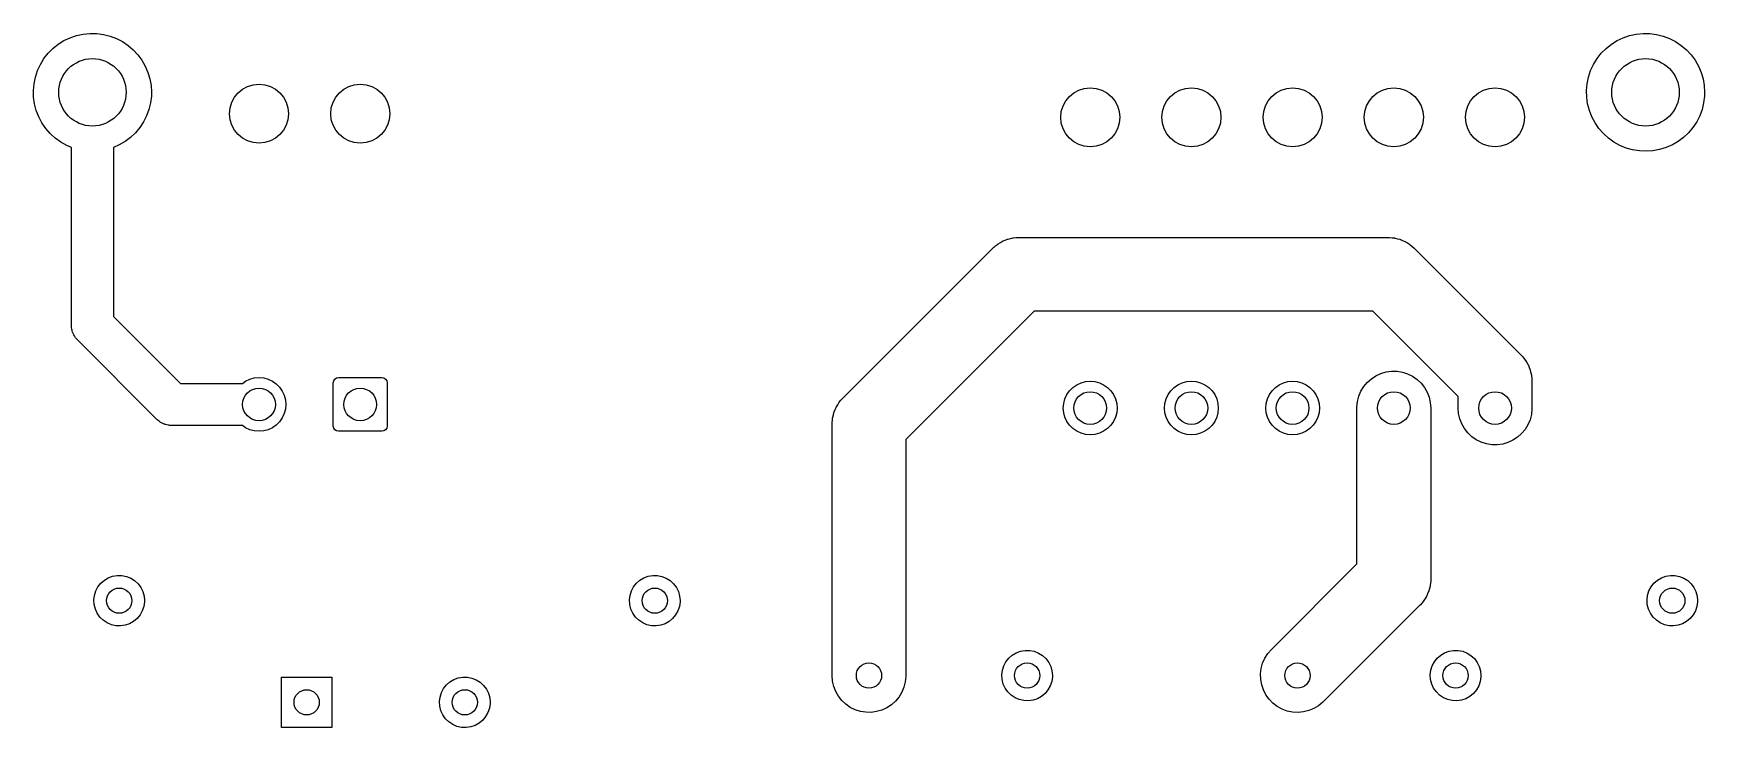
# Model space of a CAD drawing. Extents: x 38 to 260, y -144 to -47.
# Drawn here: x 37.8 to 117.1, y -79.7 to -46.7 of the extents above; entities that cross this region are included whole.
import ezdxf

# ---------------------------------------------------------------- set-up
doc = ezdxf.new("R2010")
doc.units = 0
doc.layers.add('BLACK', color=7, linetype='CONTINUOUS')

msp = doc.modelspace()

# ---------------------------------------------------------------- linework, layer by layer
at = {"layer": 'BLACK', "linetype": 'CONTINUOUS'}
for p, q in [((40.202, -46.7645), (40.5227, -46.7325)), ((40.5227, -46.7325), (40.8451, -46.7375)), ((40.8451, -46.7375), (41.1647, -46.7796)), ((113.862, -46.7645), (114.183, -46.7325)), ((114.183, -46.7325), (114.505, -46.7375)), ((114.505, -46.7375), (114.825, -46.7796)), ((38.5397, -47.6783), (38.7664, -47.4492)), ((38.7664, -47.4492), (39.018, -47.2476)), ((39.018, -47.2476), (39.2911, -47.0763)), ((39.2911, -47.0763), (39.582, -46.9376)), ((39.582, -46.9376), (39.887, -46.8331)), ((39.887, -46.8331), (40.202, -46.7645)), ((41.1647, -46.7796), (41.4773, -46.8581)), ((41.4773, -46.8581), (41.7789, -46.9721)), ((41.7789, -46.9721), (42.0653, -47.1199)), ((42.0653, -47.1199), (42.3329, -47.2997)), ((42.3329, -47.2997), (42.578, -47.5091)), ((42.578, -47.5091), (42.7974, -47.7452)), ((112.2, -47.6783), (112.426, -47.4492)), ((112.426, -47.4492), (112.678, -47.2476)), ((112.678, -47.2476), (112.951, -47.0763)), ((112.951, -47.0763), (113.242, -46.9376)), ((113.242, -46.9376), (113.547, -46.8331)), ((113.547, -46.8331), (113.862, -46.7645)), ((114.825, -46.7796), (115.137, -46.8581)), ((115.137, -46.8581), (115.439, -46.9721)), ((115.439, -46.9721), (115.725, -47.1199)), ((115.725, -47.1199), (115.993, -47.2997)), ((115.993, -47.2997), (116.238, -47.5091)), ((116.238, -47.5091), (116.457, -47.7452)), ((38.0366, -48.4993), (38.1724, -48.2069)), ((38.1724, -48.2069), (38.3408, -47.932)), ((38.3408, -47.932), (38.5397, -47.6783)), ((42.7974, -47.7452), (42.9883, -48.005)), ((42.9883, -48.005), (43.148, -48.285)), ((43.148, -48.285), (43.2745, -48.5815)), ((111.697, -48.4993), (111.832, -48.2069)), ((111.832, -48.2069), (112.001, -47.932)), ((112.001, -47.932), (112.2, -47.6783)), ((116.457, -47.7452), (116.648, -48.005)), ((116.648, -48.005), (116.808, -48.285)), ((116.808, -48.285), (116.934, -48.5815)), ((37.8414, -49.442), (37.87, -49.121)), ((37.87, -49.121), (37.9354, -48.8053)), ((37.9354, -48.8053), (38.0366, -48.4993)), ((43.2745, -48.5815), (43.366, -48.8906)), ((43.366, -48.8906), (43.4214, -49.2082)), ((111.501, -49.442), (111.53, -49.121)), ((111.53, -49.121), (111.595, -48.8053)), ((111.595, -48.8053), (111.697, -48.4993)), ((116.934, -48.5815), (117.026, -48.8906)), ((117.026, -48.8906), (117.081, -49.2082)), ((37.8498, -49.7643), (37.8414, -49.442)), ((37.8952, -50.0834), (37.8498, -49.7643)), ((43.4345, -49.7058), (43.3957, -50.0258)), ((43.4214, -49.2082), (43.44, -49.53)), ((43.44, -49.53), (43.4345, -49.7058)), ((111.51, -49.7643), (111.501, -49.442)), ((111.555, -50.0834), (111.51, -49.7643)), ((117.094, -49.7058), (117.056, -50.0258)), ((117.081, -49.2082), (117.1, -49.53)), ((117.1, -49.53), (117.094, -49.7058)), ((37.977, -50.3952), (37.8952, -50.0834)), ((38.0941, -50.6956), (37.977, -50.3952)), ((38.245, -50.9805), (38.0941, -50.6956)), ((43.2097, -50.642), (43.0649, -50.93)), ((43.3205, -50.3393), (43.2097, -50.642)), ((43.3957, -50.0258), (43.3205, -50.3393)), ((111.637, -50.3952), (111.555, -50.0834)), ((111.754, -50.6956), (111.637, -50.3952)), ((111.905, -50.9805), (111.754, -50.6956)), ((116.87, -50.642), (116.725, -50.93)), ((116.98, -50.3393), (116.87, -50.642)), ((117.056, -50.0258), (116.98, -50.3393)), ((38.4276, -51.2461), (38.245, -50.9805)), ((38.6395, -51.4891), (38.4276, -51.2461)), ((38.8779, -51.706), (38.6395, -51.4891)), ((42.6811, -51.4467), (42.4473, -51.6686)), ((42.8879, -51.1994), (42.6811, -51.4467)), ((43.0649, -50.93), (42.8879, -51.1994)), ((112.088, -51.2461), (111.905, -50.9805)), ((112.299, -51.4891), (112.088, -51.2461)), ((112.538, -51.706), (112.299, -51.4891)), ((116.341, -51.4467), (116.107, -51.6686)), ((116.548, -51.1994), (116.341, -51.4467)), ((116.725, -50.93), (116.548, -51.1994)), ((39.1397, -51.8941), (38.8779, -51.706)), ((39.4214, -52.0509), (39.1397, -51.8941)), ((39.64, -52.1415), (39.4214, -52.0509)), ((39.64, -60.579), (39.64, -52.1415)), ((41.9112, -52.0248), (41.64, -52.1439)), ((41.64, -52.1439), (41.64, -60.1648)), ((42.1895, -51.8622), (41.9112, -52.0248)), ((42.4473, -51.6686), (42.1895, -51.8622)), ((112.8, -51.8941), (112.538, -51.706)), ((113.081, -52.0509), (112.8, -51.8941)), ((113.379, -52.1743), (113.081, -52.0509)), ((113.689, -52.2626), (113.379, -52.1743)), ((114.007, -52.3147), (113.689, -52.2626)), ((114.651, -52.3079), (114.329, -52.3298)), ((114.968, -52.2492), (114.651, -52.3079)), ((115.276, -52.1544), (114.968, -52.2492)), ((115.571, -52.0248), (115.276, -52.1544)), ((115.849, -51.8622), (115.571, -52.0248)), ((116.107, -51.6686), (115.849, -51.8622)), ((114.329, -52.3298), (114.007, -52.3147)), ((76.2326, -64.0406), (83.3446, -56.9286)), ((83.3446, -56.9286), (83.3774, -56.8966)), ((83.3774, -56.8966), (83.3892, -56.8869)), ((83.3892, -56.8869), (83.3997, -56.8758)), ((83.3997, -56.8758), (83.4896, -56.8049)), ((83.4896, -56.8049), (83.5782, -56.7325)), ((83.5782, -56.7325), (83.5914, -56.7247)), ((83.5914, -56.7247), (83.6034, -56.7152)), ((83.6034, -56.7152), (83.7028, -56.6584)), ((83.7028, -56.6584), (83.8012, -56.5999)), ((83.8012, -56.5999), (83.8153, -56.5941)), ((83.8153, -56.5941), (83.8286, -56.5865)), ((83.8286, -56.5865), (83.9353, -56.545)), ((83.9353, -56.545), (84.0412, -56.5017)), ((84.0412, -56.5017), (84.0561, -56.498)), ((84.0561, -56.498), (84.0703, -56.4925)), ((84.0703, -56.4925), (84.182, -56.4672)), ((84.182, -56.4672), (84.2932, -56.44)), ((84.2932, -56.44), (84.3084, -56.4386)), ((84.3084, -56.4386), (84.3233, -56.4352)), ((84.3233, -56.4352), (84.4375, -56.4267)), ((84.4375, -56.4267), (84.5515, -56.4163)), ((84.5515, -56.4163), (84.5667, -56.4171)), ((84.5667, -56.4171), (84.582, -56.416)), ((84.582, -56.416), (102.087, -56.416)), ((102.087, -56.416), (102.133, -56.4166)), ((102.133, -56.4166), (102.148, -56.4181)), ((102.148, -56.4181), (102.163, -56.4177)), ((102.163, -56.4177), (102.277, -56.4311)), ((102.277, -56.4311), (102.391, -56.4426)), ((102.391, -56.4426), (102.406, -56.4464)), ((102.406, -56.4464), (102.421, -56.4482)), ((102.421, -56.4482), (102.531, -56.4783)), ((102.531, -56.4783), (102.642, -56.5064)), ((102.642, -56.5064), (102.656, -56.5124)), ((102.656, -56.5124), (102.671, -56.5164)), ((102.671, -56.5164), (102.776, -56.5625)), ((102.776, -56.5625), (102.881, -56.6067)), ((102.881, -56.6067), (102.895, -56.6147)), ((102.895, -56.6147), (102.909, -56.6208)), ((102.909, -56.6208), (103.005, -56.6819)), ((103.005, -56.6819), (103.103, -56.7413)), ((103.103, -56.7413), (103.115, -56.7511)), ((103.115, -56.7511), (103.128, -56.7593)), ((103.128, -56.7593), (103.215, -56.834)), ((103.215, -56.834), (103.303, -56.9072)), ((103.303, -56.9072), (103.313, -56.9186)), ((103.313, -56.9186), (103.324, -56.9286)), ((103.324, -56.9286), (108.399, -62.0036)), ((41.64, -60.1648), (44.8212, -63.346)), ((85.3069, -59.916), (79.22, -66.0029)), ((101.362, -59.916), (85.3069, -59.916)), ((105.412, -63.9659), (101.362, -59.916)), ((39.6437, -60.6155), (39.64, -60.579)), ((39.6427, -60.6522), (39.6437, -60.6155)), ((39.6539, -60.7158), (39.6427, -60.6522)), ((39.6604, -60.7801), (39.6539, -60.7158)), ((39.6714, -60.8151), (39.6604, -60.7801)), ((39.6778, -60.8513), (39.6714, -60.8151)), ((39.7016, -60.9113), (39.6778, -60.8513)), ((39.7209, -60.9729), (39.7016, -60.9113)), ((39.7387, -61.0051), (39.7209, -60.9729)), ((39.7522, -61.0392), (39.7387, -61.0051)), ((39.7875, -61.0932), (39.7522, -61.0392)), ((39.8189, -61.1497), (39.7875, -61.0932)), ((39.8427, -61.1776), (39.8189, -61.1497)), ((39.8629, -61.2083), (39.8427, -61.1776)), ((39.9329, -61.2861), (39.8629, -61.2083)), ((43.6999, -65.0531), (39.9329, -61.2861)), ((108.399, -62.0036), (108.431, -62.0364)), ((108.431, -62.0364), (108.441, -62.0482)), ((108.441, -62.0482), (108.452, -62.0587)), ((108.452, -62.0587), (108.523, -62.1486)), ((108.523, -62.1486), (108.596, -62.2372)), ((108.596, -62.2372), (108.603, -62.2504)), ((108.603, -62.2504), (108.613, -62.2624)), ((108.613, -62.2624), (108.67, -62.3618)), ((108.67, -62.3618), (108.728, -62.4602)), ((108.728, -62.4602), (108.734, -62.4743)), ((108.734, -62.4743), (108.742, -62.4876)), ((108.742, -62.4876), (108.783, -62.5943)), ((108.783, -62.5943), (108.826, -62.7002)), ((44.8212, -63.346), (47.7537, -63.346)), ((47.7537, -63.346), (47.9025, -63.2418)), ((47.9025, -63.2418), (48.1039, -63.1479)), ((48.1039, -63.1479), (48.3186, -63.0904)), ((48.3186, -63.0904), (48.54, -63.071)), ((48.54, -63.071), (48.7614, -63.0904)), ((48.7614, -63.0904), (48.9761, -63.1479)), ((48.9761, -63.1479), (49.1775, -63.2418)), ((49.1775, -63.2418), (49.3596, -63.3693)), ((49.3596, -63.3693), (49.5167, -63.5264)), ((52.065, -63.321), (52.084, -63.2253)), ((52.065, -65.371), (52.065, -63.321)), ((52.084, -63.2253), (52.1382, -63.1442)), ((52.1382, -63.1442), (52.2193, -63.09)), ((52.2193, -63.09), (52.315, -63.071)), ((52.315, -63.071), (54.365, -63.071)), ((54.365, -63.071), (54.4607, -63.09)), ((54.4607, -63.09), (54.5418, -63.1442)), ((54.5418, -63.1442), (54.596, -63.2253)), ((54.596, -63.2253), (54.615, -63.321)), ((54.615, -63.321), (54.615, -65.371)), ((87.3245, -63.4118), (87.5259, -63.3179)), ((87.5259, -63.3179), (87.7406, -63.2604)), ((87.7406, -63.2604), (87.962, -63.241)), ((87.962, -63.241), (88.1834, -63.2604)), ((88.1834, -63.2604), (88.3981, -63.3179)), ((88.3981, -63.3179), (88.5995, -63.4118)), ((92.1245, -63.4118), (92.3259, -63.3179)), ((92.3259, -63.3179), (92.5406, -63.2604)), ((92.5406, -63.2604), (92.762, -63.241)), ((92.762, -63.241), (92.9834, -63.2604)), ((92.9834, -63.2604), (93.1981, -63.3179)), ((93.1981, -63.3179), (93.3995, -63.4118)), ((96.9245, -63.4118), (97.1259, -63.3179)), ((97.1259, -63.3179), (97.3406, -63.2604)), ((97.3406, -63.2604), (97.562, -63.241)), ((97.562, -63.241), (97.7834, -63.2604)), ((97.7834, -63.2604), (97.9981, -63.3179)), ((97.9981, -63.3179), (98.1995, -63.4118)), ((100.937, -63.4998), (101.103, -63.3003)), ((101.103, -63.3003), (101.297, -63.1276)), ((101.297, -63.1276), (101.514, -62.9854)), ((101.514, -62.9854), (101.749, -62.8768)), ((101.749, -62.8768), (101.998, -62.8042)), ((101.998, -62.8042), (102.255, -62.7693)), ((102.255, -62.7693), (102.515, -62.7727)), ((102.515, -62.7727), (102.771, -62.8144)), ((102.771, -62.8144), (103.018, -62.8934)), ((103.018, -62.8934), (103.25, -63.0081)), ((103.25, -63.0081), (103.463, -63.156)), ((103.463, -63.156), (103.652, -63.3337)), ((103.652, -63.3337), (103.813, -63.5374)), ((108.826, -62.7002), (108.83, -62.7151)), ((108.83, -62.7151), (108.836, -62.7293)), ((108.836, -62.7293), (108.861, -62.841)), ((108.861, -62.841), (108.888, -62.9522)), ((108.888, -62.9522), (108.889, -62.9674)), ((108.889, -62.9674), (108.893, -62.9823)), ((108.893, -62.9823), (108.901, -63.0965)), ((108.901, -63.0965), (108.912, -63.2105)), ((108.912, -63.2105), (108.911, -63.2257)), ((108.911, -63.2257), (108.912, -63.241)), ((108.912, -63.241), (108.912, -64.516)), ((49.5167, -63.5264), (49.6442, -63.7085)), ((49.6442, -63.7085), (49.7381, -63.9099)), ((49.7381, -63.9099), (49.7956, -64.1246)), ((49.7956, -64.1246), (49.815, -64.346)), ((76.0633, -64.2371), (76.138, -64.1504)), ((76.138, -64.1504), (76.2112, -64.0623)), ((76.2112, -64.0623), (76.2226, -64.0522)), ((76.2226, -64.0522), (76.2326, -64.0406)), ((86.7064, -64.2946), (86.7639, -64.0799)), ((86.7639, -64.0799), (86.8578, -63.8785)), ((86.8578, -63.8785), (86.9853, -63.6964)), ((86.9853, -63.6964), (87.1424, -63.5393)), ((87.1424, -63.5393), (87.3245, -63.4118)), ((88.5995, -63.4118), (88.7816, -63.5393)), ((88.7816, -63.5393), (88.9387, -63.6964)), ((88.9387, -63.6964), (89.0662, -63.8785)), ((89.0662, -63.8785), (89.1601, -64.0799)), ((89.1601, -64.0799), (89.2176, -64.2946)), ((91.5064, -64.2946), (91.5639, -64.0799)), ((91.5639, -64.0799), (91.6578, -63.8785)), ((91.6578, -63.8785), (91.7853, -63.6964)), ((91.7853, -63.6964), (91.9424, -63.5393)), ((91.9424, -63.5393), (92.1245, -63.4118)), ((93.3995, -63.4118), (93.5816, -63.5393)), ((93.5816, -63.5393), (93.7387, -63.6964)), ((93.7387, -63.6964), (93.8662, -63.8785)), ((93.8662, -63.8785), (93.9601, -64.0799)), ((93.9601, -64.0799), (94.0176, -64.2946)), ((96.3064, -64.2946), (96.3639, -64.0799)), ((96.3639, -64.0799), (96.4578, -63.8785)), ((96.4578, -63.8785), (96.5853, -63.6964)), ((96.5853, -63.6964), (96.7424, -63.5393)), ((96.7424, -63.5393), (96.9245, -63.4118)), ((98.1995, -63.4118), (98.3816, -63.5393)), ((98.3816, -63.5393), (98.5387, -63.6964)), ((98.5387, -63.6964), (98.6662, -63.8785)), ((98.6662, -63.8785), (98.7601, -64.0799)), ((98.7601, -64.0799), (98.8176, -64.2946)), ((100.639, -64.2121), (100.702, -63.9607)), ((100.702, -63.9607), (100.803, -63.7215)), ((100.803, -63.7215), (100.937, -63.4998)), ((103.813, -63.5374), (103.942, -63.7626)), ((103.942, -63.7626), (104.036, -64.0044)), ((104.036, -64.0044), (104.093, -64.2573)), ((105.412, -64.516), (105.412, -63.9659)), ((49.6442, -64.9835), (49.5167, -65.1656)), ((49.7381, -64.7821), (49.6442, -64.9835)), ((49.7956, -64.5674), (49.7381, -64.7821)), ((49.815, -64.346), (49.7956, -64.5674)), ((75.7351, -65.088), (75.7466, -64.9741)), ((75.7466, -64.9741), (75.7504, -64.9593)), ((75.7504, -64.9593), (75.7522, -64.9441)), ((75.7522, -64.9441), (75.7823, -64.8336)), ((75.7823, -64.8336), (75.8104, -64.7227)), ((75.8104, -64.7227), (75.8164, -64.7086)), ((75.8164, -64.7086), (75.8204, -64.6938)), ((75.8204, -64.6938), (75.8665, -64.5891)), ((75.8665, -64.5891), (75.9107, -64.4835)), ((75.9107, -64.4835), (75.9187, -64.4704)), ((75.9187, -64.4704), (75.9248, -64.4564)), ((75.9248, -64.4564), (75.9859, -64.3596)), ((75.9859, -64.3596), (76.0453, -64.2618)), ((76.0453, -64.2618), (76.0551, -64.25)), ((76.0551, -64.25), (76.0633, -64.2371)), ((86.687, -64.516), (86.7064, -64.2946)), ((86.7064, -64.7374), (86.687, -64.516)), ((86.7639, -64.9521), (86.7064, -64.7374)), ((86.8578, -65.1535), (86.7639, -64.9521)), ((89.1601, -64.9521), (89.0662, -65.1535)), ((89.2176, -64.7374), (89.1601, -64.9521)), ((89.2176, -64.2946), (89.237, -64.516)), ((89.237, -64.516), (89.2176, -64.7374)), ((91.487, -64.516), (91.5064, -64.2946)), ((91.5064, -64.7374), (91.487, -64.516)), ((91.5639, -64.9521), (91.5064, -64.7374)), ((91.6578, -65.1535), (91.5639, -64.9521)), ((93.9601, -64.9521), (93.8662, -65.1535)), ((94.0176, -64.7374), (93.9601, -64.9521)), ((94.0176, -64.2946), (94.037, -64.516)), ((94.037, -64.516), (94.0176, -64.7374)), ((96.287, -64.516), (96.3064, -64.2946)), ((96.3064, -64.7374), (96.287, -64.516)), ((96.3639, -64.9521), (96.3064, -64.7374)), ((96.4578, -65.1535), (96.3639, -64.9521)), ((98.7601, -64.9521), (98.6662, -65.1535)), ((98.8176, -64.7374), (98.7601, -64.9521)), ((98.8176, -64.2946), (98.837, -64.516)), ((98.837, -64.516), (98.8176, -64.7374)), ((100.612, -64.516), (100.613, -64.4702)), ((100.612, -71.9191), (100.612, -64.516)), ((100.613, -64.4702), (100.639, -64.2121)), ((104.093, -64.2573), (104.112, -64.516)), ((104.112, -64.516), (104.112, -72.644)), ((105.431, -64.7747), (105.412, -64.516)), ((105.488, -65.0276), (105.431, -64.7747)), ((108.885, -64.8199), (108.822, -65.0713)), ((108.911, -64.5618), (108.885, -64.8199)), ((108.912, -64.516), (108.911, -64.5618)), ((43.7283, -65.0763), (43.6999, -65.0531)), ((43.7536, -65.103), (43.7283, -65.0763)), ((43.8065, -65.14), (43.7536, -65.103)), ((43.8565, -65.1808), (43.8065, -65.14)), ((43.8891, -65.1979), (43.8565, -65.1808)), ((43.9191, -65.2189), (43.8891, -65.1979)), ((43.9784, -65.2446), (43.9191, -65.2189)), ((44.0356, -65.2745), (43.9784, -65.2446)), ((44.0709, -65.2846), (44.0356, -65.2745)), ((44.1046, -65.2992), (44.0709, -65.2846)), ((44.1679, -65.3124), (44.1046, -65.2992)), ((44.2299, -65.3302), (44.1679, -65.3124)), ((44.2665, -65.333), (44.2299, -65.3302)), ((44.3025, -65.3405), (44.2665, -65.333)), ((44.407, -65.346), (44.3025, -65.3405)), ((47.7537, -65.346), (44.407, -65.346)), ((47.9025, -65.4502), (47.7537, -65.346)), ((48.1039, -65.5441), (47.9025, -65.4502)), ((48.3186, -65.6016), (48.1039, -65.5441)), ((48.54, -65.621), (48.3186, -65.6016)), ((48.7614, -65.6016), (48.54, -65.621)), ((48.9761, -65.5441), (48.7614, -65.6016)), ((49.1775, -65.4502), (48.9761, -65.5441)), ((49.3596, -65.3227), (49.1775, -65.4502)), ((49.5167, -65.1656), (49.3596, -65.3227)), ((52.084, -65.4667), (52.065, -65.371)), ((52.1382, -65.5478), (52.084, -65.4667)), ((52.2193, -65.602), (52.1382, -65.5478)), ((52.315, -65.621), (52.2193, -65.602)), ((54.365, -65.621), (52.315, -65.621)), ((54.4607, -65.602), (54.365, -65.621)), ((54.5418, -65.5478), (54.4607, -65.602)), ((54.596, -65.4667), (54.5418, -65.5478)), ((54.615, -65.371), (54.596, -65.4667)), ((75.72, -65.278), (75.7206, -65.2322)), ((75.72, -77.216), (75.72, -65.278)), ((75.7206, -65.2322), (75.7221, -65.217)), ((75.7217, -65.2017), (75.7351, -65.088)), ((75.7221, -65.217), (75.7217, -65.2017)), ((86.9853, -65.3356), (86.8578, -65.1535)), ((87.1424, -65.4927), (86.9853, -65.3356)), ((87.3245, -65.6202), (87.1424, -65.4927)), ((87.5259, -65.7141), (87.3245, -65.6202)), ((87.7406, -65.7716), (87.5259, -65.7141)), ((87.962, -65.791), (87.7406, -65.7716)), ((88.1834, -65.7716), (87.962, -65.791)), ((88.3981, -65.7141), (88.1834, -65.7716)), ((88.5995, -65.6202), (88.3981, -65.7141)), ((88.7816, -65.4927), (88.5995, -65.6202)), ((88.9387, -65.3356), (88.7816, -65.4927)), ((89.0662, -65.1535), (88.9387, -65.3356)), ((91.7853, -65.3356), (91.6578, -65.1535)), ((91.9424, -65.4927), (91.7853, -65.3356)), ((92.1245, -65.6202), (91.9424, -65.4927)), ((92.3259, -65.7141), (92.1245, -65.6202)), ((92.5406, -65.7716), (92.3259, -65.7141)), ((92.762, -65.791), (92.5406, -65.7716)), ((92.9834, -65.7716), (92.762, -65.791)), ((93.1981, -65.7141), (92.9834, -65.7716)), ((93.3995, -65.6202), (93.1981, -65.7141)), ((93.5816, -65.4927), (93.3995, -65.6202)), ((93.7387, -65.3356), (93.5816, -65.4927)), ((93.8662, -65.1535), (93.7387, -65.3356)), ((96.5853, -65.3356), (96.4578, -65.1535)), ((96.7424, -65.4927), (96.5853, -65.3356)), ((96.9245, -65.6202), (96.7424, -65.4927)), ((97.1259, -65.7141), (96.9245, -65.6202)), ((97.3406, -65.7716), (97.1259, -65.7141)), ((97.562, -65.791), (97.3406, -65.7716)), ((97.7834, -65.7716), (97.562, -65.791)), ((97.9981, -65.7141), (97.7834, -65.7716)), ((98.1995, -65.6202), (97.9981, -65.7141)), ((98.3816, -65.4927), (98.1995, -65.6202)), ((98.5387, -65.3356), (98.3816, -65.4927)), ((98.6662, -65.1535), (98.5387, -65.3356)), ((105.582, -65.2694), (105.488, -65.0276)), ((105.711, -65.4946), (105.582, -65.2694)), ((105.872, -65.6983), (105.711, -65.4946)), ((106.061, -65.876), (105.872, -65.6983)), ((108.421, -65.7317), (108.227, -65.9044)), ((108.587, -65.5322), (108.421, -65.7317)), ((108.721, -65.3105), (108.587, -65.5322)), ((108.822, -65.0713), (108.721, -65.3105)), ((79.22, -66.0029), (79.22, -77.216)), ((106.274, -66.0239), (106.061, -65.876)), ((106.506, -66.1386), (106.274, -66.0239)), ((106.753, -66.2176), (106.506, -66.1386)), ((107.009, -66.2593), (106.753, -66.2176)), ((107.269, -66.2627), (107.009, -66.2593)), ((107.526, -66.2278), (107.269, -66.2627)), ((107.775, -66.1552), (107.526, -66.2278)), ((108.01, -66.0466), (107.775, -66.1552)), ((108.227, -65.9044), (108.01, -66.0466)), ((96.5526, -75.9786), (100.612, -71.9191)), ((40.9036, -73.0064), (41.0396, -72.834)), ((41.0396, -72.834), (41.2047, -72.6892)), ((41.2047, -72.6892), (41.3934, -72.5769)), ((41.3934, -72.5769), (41.5994, -72.5009)), ((41.5994, -72.5009), (41.8158, -72.4637)), ((41.8158, -72.4637), (42.0354, -72.4666)), ((42.0354, -72.4666), (42.2508, -72.5094)), ((42.2508, -72.5094), (42.4548, -72.5908)), ((42.4548, -72.5908), (42.6405, -72.708)), ((42.6405, -72.708), (42.8018, -72.857)), ((42.8018, -72.857), (42.9332, -73.033)), ((66.3036, -73.0064), (66.4396, -72.834)), ((66.4396, -72.834), (66.6047, -72.6892)), ((66.6047, -72.6892), (66.7934, -72.5769)), ((66.7934, -72.5769), (66.9994, -72.5009)), ((66.9994, -72.5009), (67.2158, -72.4637)), ((67.2158, -72.4637), (67.4354, -72.4666)), ((67.4354, -72.4666), (67.6508, -72.5094)), ((67.6508, -72.5094), (67.8548, -72.5908)), ((67.8548, -72.5908), (68.0405, -72.708)), ((68.0405, -72.708), (68.2018, -72.857)), ((68.2018, -72.857), (68.3332, -73.033)), ((104.097, -72.834), (104.085, -72.9479)), ((104.11, -72.7203), (104.097, -72.834)), ((104.111, -72.6898), (104.11, -72.705)), ((104.11, -72.705), (104.11, -72.7203)), ((104.112, -72.644), (104.111, -72.6898)), ((114.564, -73.0064), (114.7, -72.834)), ((114.7, -72.834), (114.865, -72.6892)), ((114.865, -72.6892), (115.053, -72.5769)), ((115.053, -72.5769), (115.259, -72.5009)), ((115.259, -72.5009), (115.476, -72.4637)), ((115.476, -72.4637), (115.695, -72.4666)), ((115.695, -72.4666), (115.911, -72.5094)), ((115.911, -72.5094), (116.115, -72.5908)), ((116.115, -72.5908), (116.301, -72.708)), ((116.301, -72.708), (116.462, -72.857)), ((116.462, -72.857), (116.593, -73.033)), ((40.7104, -73.6286), (40.7362, -73.4105)), ((40.7248, -73.8477), (40.7104, -73.6286)), ((40.7362, -73.4105), (40.8013, -73.2008)), ((40.8013, -73.2008), (40.9036, -73.0064)), ((42.9332, -73.033), (43.0303, -73.23)), ((43.0303, -73.23), (43.0899, -73.4413)), ((43.0899, -73.4413), (43.11, -73.66)), ((43.11, -73.66), (43.1084, -73.7228)), ((66.1104, -73.6286), (66.1362, -73.4105)), ((66.1248, -73.8477), (66.1104, -73.6286)), ((66.1362, -73.4105), (66.2013, -73.2008)), ((66.2013, -73.2008), (66.3036, -73.0064)), ((68.3332, -73.033), (68.4303, -73.23)), ((68.4303, -73.23), (68.4899, -73.4413)), ((68.4899, -73.4413), (68.51, -73.66)), ((68.51, -73.66), (68.5084, -73.7228)), ((103.769, -73.6849), (103.694, -73.7717)), ((103.777, -73.672), (103.769, -73.6849)), ((103.787, -73.6602), (103.777, -73.672)), ((103.846, -73.5624), (103.787, -73.6602)), ((103.907, -73.4656), (103.846, -73.5624)), ((103.913, -73.4516), (103.907, -73.4656)), ((103.921, -73.4385), (103.913, -73.4516)), ((103.966, -73.3329), (103.921, -73.4385)), ((104.012, -73.2282), (103.966, -73.3329)), ((104.016, -73.2134), (104.012, -73.2282)), ((104.022, -73.1993), (104.016, -73.2134)), ((104.05, -73.0883), (104.022, -73.1993)), ((104.08, -72.9779), (104.05, -73.0883)), ((104.082, -72.9627), (104.08, -72.9779)), ((104.085, -72.9479), (104.082, -72.9627)), ((114.37, -73.6286), (114.396, -73.4105)), ((114.385, -73.8477), (114.37, -73.6286)), ((114.396, -73.4105), (114.461, -73.2008)), ((114.461, -73.2008), (114.564, -73.0064)), ((116.593, -73.033), (116.69, -73.23)), ((116.69, -73.23), (116.75, -73.4413)), ((116.75, -73.4413), (116.77, -73.66)), ((116.77, -73.66), (116.768, -73.7228)), ((40.7788, -74.0606), (40.7248, -73.8477)), ((40.8708, -74.26), (40.7788, -74.0606)), ((40.9975, -74.4393), (40.8708, -74.26)), ((41.1548, -74.5926), (40.9975, -74.4393)), ((42.899, -74.3397), (42.7585, -74.5085)), ((43.0063, -74.1481), (42.899, -74.3397)), ((43.0768, -73.9401), (43.0063, -74.1481)), ((43.1084, -73.7228), (43.0768, -73.9401)), ((66.1788, -74.0606), (66.1248, -73.8477)), ((66.2708, -74.26), (66.1788, -74.0606)), ((66.3975, -74.4393), (66.2708, -74.26)), ((66.5548, -74.5926), (66.3975, -74.4393)), ((68.299, -74.3397), (68.1585, -74.5085)), ((68.4063, -74.1481), (68.299, -74.3397)), ((68.4768, -73.9401), (68.4063, -74.1481)), ((68.5084, -73.7228), (68.4768, -73.9401)), ((103.599, -73.8814), (99.0274, -78.4534)), ((103.609, -73.8698), (103.599, -73.8814)), ((103.621, -73.8597), (103.609, -73.8698)), ((103.694, -73.7717), (103.621, -73.8597)), ((114.439, -74.0606), (114.385, -73.8477)), ((114.531, -74.26), (114.439, -74.0606)), ((114.658, -74.4393), (114.531, -74.26)), ((114.815, -74.5926), (114.658, -74.4393)), ((116.559, -74.3397), (116.419, -74.5085)), ((116.666, -74.1481), (116.559, -74.3397)), ((116.737, -73.9401), (116.666, -74.1481)), ((116.768, -73.7228), (116.737, -73.9401)), ((41.3374, -74.7146), (41.1548, -74.5926)), ((41.5392, -74.8013), (41.3374, -74.7146)), ((41.7534, -74.8497), (41.5392, -74.8013)), ((41.9728, -74.8584), (41.7534, -74.8497)), ((42.1901, -74.8268), (41.9728, -74.8584)), ((42.3981, -74.7563), (42.1901, -74.8268)), ((42.5897, -74.649), (42.3981, -74.7563)), ((42.7585, -74.5085), (42.5897, -74.649)), ((66.7374, -74.7146), (66.5548, -74.5926)), ((66.9392, -74.8013), (66.7374, -74.7146)), ((67.1534, -74.8497), (66.9392, -74.8013)), ((67.3728, -74.8584), (67.1534, -74.8497)), ((67.5901, -74.8268), (67.3728, -74.8584)), ((67.7981, -74.7563), (67.5901, -74.8268)), ((67.9897, -74.649), (67.7981, -74.7563)), ((68.1585, -74.5085), (67.9897, -74.649)), ((114.997, -74.7146), (114.815, -74.5926)), ((115.199, -74.8013), (114.997, -74.7146)), ((115.413, -74.8497), (115.199, -74.8013)), ((115.633, -74.8584), (115.413, -74.8497)), ((115.85, -74.8268), (115.633, -74.8584)), ((116.058, -74.7563), (115.85, -74.8268)), ((116.25, -74.649), (116.058, -74.7563)), ((116.419, -74.5085), (116.25, -74.649)), ((84.4534, -76.1329), (84.6594, -76.0569)), ((84.6594, -76.0569), (84.8758, -76.0197)), ((84.8758, -76.0197), (85.0954, -76.0226)), ((85.0954, -76.0226), (85.3108, -76.0654)), ((85.3108, -76.0654), (85.5148, -76.1468)), ((96.3833, -76.1751), (96.5526, -75.9786)), ((104.773, -76.1329), (104.979, -76.0569)), ((104.979, -76.0569), (105.196, -76.0197)), ((105.196, -76.0197), (105.415, -76.0226)), ((105.415, -76.0226), (105.631, -76.0654)), ((105.631, -76.0654), (105.835, -76.1468)), ((83.7962, -76.9665), (83.8613, -76.7568)), ((83.8613, -76.7568), (83.9636, -76.5624)), ((83.9636, -76.5624), (84.0996, -76.39)), ((84.0996, -76.39), (84.2647, -76.2452)), ((84.2647, -76.2452), (84.4534, -76.1329)), ((85.5148, -76.1468), (85.7005, -76.264)), ((85.7005, -76.264), (85.8618, -76.413)), ((85.8618, -76.413), (85.9932, -76.589)), ((85.9932, -76.589), (86.0903, -76.786)), ((86.0903, -76.786), (86.1499, -76.9973)), ((96.0722, -76.8821), (96.1404, -76.6318)), ((96.1404, -76.6318), (96.2448, -76.3944)), ((96.2448, -76.3944), (96.3833, -76.1751)), ((104.116, -76.9665), (104.181, -76.7568)), ((104.181, -76.7568), (104.284, -76.5624)), ((104.284, -76.5624), (104.42, -76.39)), ((104.42, -76.39), (104.585, -76.2452)), ((104.585, -76.2452), (104.773, -76.1329)), ((105.835, -76.1468), (106.021, -76.264)), ((106.021, -76.264), (106.182, -76.413)), ((106.182, -76.413), (106.313, -76.589)), ((106.313, -76.589), (106.41, -76.786)), ((106.41, -76.786), (106.47, -76.9973)), ((49.6, -79.686), (49.6, -77.286)), ((49.6, -77.286), (52, -77.286)), ((52, -77.286), (52, -79.686)), ((57.2936, -77.8324), (57.4296, -77.66)), ((57.4296, -77.66), (57.5947, -77.5152)), ((57.5947, -77.5152), (57.7834, -77.4029)), ((57.7834, -77.4029), (57.9894, -77.3269)), ((57.9894, -77.3269), (58.2058, -77.2897)), ((58.2058, -77.2897), (58.4254, -77.2926)), ((58.4254, -77.2926), (58.6408, -77.3354)), ((58.6408, -77.3354), (58.8448, -77.4168)), ((58.8448, -77.4168), (59.0305, -77.534)), ((59.0305, -77.534), (59.1918, -77.683)), ((75.7392, -77.4747), (75.72, -77.216)), ((75.7965, -77.7276), (75.7392, -77.4747)), ((79.1934, -77.5199), (79.1296, -77.7713)), ((79.2194, -77.2618), (79.1934, -77.5199)), ((79.22, -77.216), (79.2194, -77.2618)), ((83.7704, -77.1846), (83.7962, -76.9665)), ((83.7848, -77.4037), (83.7704, -77.1846)), ((83.8388, -77.6166), (83.7848, -77.4037)), ((83.9308, -77.816), (83.8388, -77.6166)), ((86.1368, -77.4961), (86.0663, -77.7041)), ((86.1684, -77.2788), (86.1368, -77.4961)), ((86.1499, -76.9973), (86.17, -77.216)), ((86.17, -77.216), (86.1684, -77.2788)), ((96.0417, -77.1397), (96.0722, -76.8821)), ((96.0496, -77.3989), (96.0417, -77.1397)), ((96.0957, -77.6542), (96.0496, -77.3989)), ((96.1791, -77.8998), (96.0957, -77.6542)), ((104.09, -77.1846), (104.116, -76.9665)), ((104.105, -77.4037), (104.09, -77.1846)), ((104.159, -77.6166), (104.105, -77.4037)), ((104.251, -77.816), (104.159, -77.6166)), ((106.457, -77.4961), (106.386, -77.7041)), ((106.488, -77.2788), (106.457, -77.4961)), ((106.47, -76.9973), (106.49, -77.216)), ((106.49, -77.216), (106.488, -77.2788)), ((57.1004, -78.4546), (57.1262, -78.2365)), ((57.1148, -78.6737), (57.1004, -78.4546)), ((57.1262, -78.2365), (57.1913, -78.0268)), ((57.1913, -78.0268), (57.2936, -77.8324)), ((59.1918, -77.683), (59.3232, -77.859)), ((59.3232, -77.859), (59.4203, -78.056)), ((59.4203, -78.056), (59.4799, -78.2673)), ((59.4799, -78.2673), (59.5, -78.486)), ((75.8905, -77.9694), (75.7965, -77.7276)), ((76.0192, -78.1946), (75.8905, -77.9694)), ((76.1798, -78.3983), (76.0192, -78.1946)), ((76.3687, -78.576), (76.1798, -78.3983)), ((78.7288, -78.4317), (78.5353, -78.6044)), ((78.8947, -78.2322), (78.7288, -78.4317)), ((79.0293, -78.0105), (78.8947, -78.2322)), ((79.1296, -77.7713), (79.0293, -78.0105)), ((84.0575, -77.9953), (83.9308, -77.816)), ((84.2148, -78.1486), (84.0575, -77.9953)), ((84.3974, -78.2706), (84.2148, -78.1486)), ((84.5992, -78.3573), (84.3974, -78.2706)), ((84.8134, -78.4057), (84.5992, -78.3573)), ((85.0328, -78.4144), (84.8134, -78.4057)), ((85.2501, -78.3828), (85.0328, -78.4144)), ((85.4581, -78.3123), (85.2501, -78.3828)), ((85.6497, -78.205), (85.4581, -78.3123)), ((85.8185, -78.0645), (85.6497, -78.205)), ((85.959, -77.8957), (85.8185, -78.0645)), ((86.0663, -77.7041), (85.959, -77.8957)), ((96.2979, -78.1304), (96.1791, -77.8998)), ((96.4494, -78.3409), (96.2979, -78.1304)), ((96.6304, -78.5267), (96.4494, -78.3409)), ((99.0274, -78.4534), (98.9946, -78.4854)), ((104.378, -77.9953), (104.251, -77.816)), ((104.535, -78.1486), (104.378, -77.9953)), ((104.717, -78.2706), (104.535, -78.1486)), ((104.919, -78.3573), (104.717, -78.2706)), ((105.133, -78.4057), (104.919, -78.3573)), ((105.353, -78.4144), (105.133, -78.4057)), ((105.57, -78.3828), (105.353, -78.4144)), ((105.778, -78.3123), (105.57, -78.3828)), ((105.97, -78.205), (105.778, -78.3123)), ((106.139, -78.0645), (105.97, -78.205)), ((106.279, -77.8957), (106.139, -78.0645)), ((106.386, -77.7041), (106.279, -77.8957)), ((57.1688, -78.8866), (57.1148, -78.6737)), ((57.2608, -79.086), (57.1688, -78.8866)), ((57.3875, -79.2653), (57.2608, -79.086)), ((59.289, -79.1657), (59.1485, -79.3345)), ((59.3963, -78.9741), (59.289, -79.1657)), ((59.4668, -78.7661), (59.3963, -78.9741)), ((59.4984, -78.5488), (59.4668, -78.7661)), ((59.5, -78.486), (59.4984, -78.5488)), ((76.5818, -78.7239), (76.3687, -78.576)), ((76.8144, -78.8386), (76.5818, -78.7239)), ((77.0615, -78.9176), (76.8144, -78.8386)), ((77.3175, -78.9593), (77.0615, -78.9176)), ((77.5768, -78.9627), (77.3175, -78.9593)), ((77.8338, -78.9278), (77.5768, -78.9627)), ((78.0829, -78.8552), (77.8338, -78.9278)), ((78.3184, -78.7466), (78.0829, -78.8552)), ((78.5353, -78.6044), (78.3184, -78.7466)), ((96.8369, -78.6837), (96.6304, -78.5267)), ((97.0643, -78.8084), (96.8369, -78.6837)), ((97.3076, -78.8982), (97.0643, -78.8084)), ((97.5616, -78.951), (97.3076, -78.8982)), ((97.8205, -78.9657), (97.5616, -78.951)), ((98.0788, -78.942), (97.8205, -78.9657)), ((98.3308, -78.8803), (98.0788, -78.942)), ((98.5708, -78.7821), (98.3308, -78.8803)), ((98.7938, -78.6495), (98.5708, -78.7821)), ((98.9946, -78.4854), (98.7938, -78.6495)), ((52, -79.686), (49.6, -79.686)), ((57.5448, -79.4186), (57.3875, -79.2653)), ((57.7274, -79.5406), (57.5448, -79.4186)), ((57.9292, -79.6273), (57.7274, -79.5406)), ((58.1434, -79.6757), (57.9292, -79.6273)), ((58.3628, -79.6844), (58.1434, -79.6757)), ((58.5801, -79.6528), (58.3628, -79.6844)), ((58.7881, -79.5823), (58.5801, -79.6528)), ((58.9797, -79.475), (58.7881, -79.5823)), ((59.1485, -79.3345), (58.9797, -79.475))]:
    msp.add_line(p, q, dxfattribs=at)
at = {"layer": 'BLACK'}
for centre, radius in [((40.64, -49.53), 1.6), ((114.3, -49.53), 1.6), ((48.54, -50.546), 1.4), ((53.34, -50.546), 1.4), ((87.962, -50.716), 1.4), ((92.762, -50.716), 1.4), ((97.562, -50.716), 1.4), ((102.362, -50.716), 1.4), ((107.162, -50.716), 1.4), ((48.54, -64.346), 0.775), ((53.34, -64.346), 0.775), ((87.962, -64.516), 0.775), ((92.762, -64.516), 0.775), ((97.562, -64.516), 0.775), ((102.362, -64.516), 0.775), ((107.162, -64.516), 0.775), ((41.91, -73.66), 0.6), ((67.31, -73.66), 0.6), ((115.57, -73.66), 0.6), ((77.47, -77.216), 0.6), ((84.97, -77.216), 0.6), ((97.79, -77.216), 0.6), ((105.29, -77.216), 0.6), ((50.8, -78.486), 0.6), ((58.3, -78.486), 0.6)]:
    msp.add_circle(centre, radius, dxfattribs=at)

doc.saveas('drawing.dxf')
